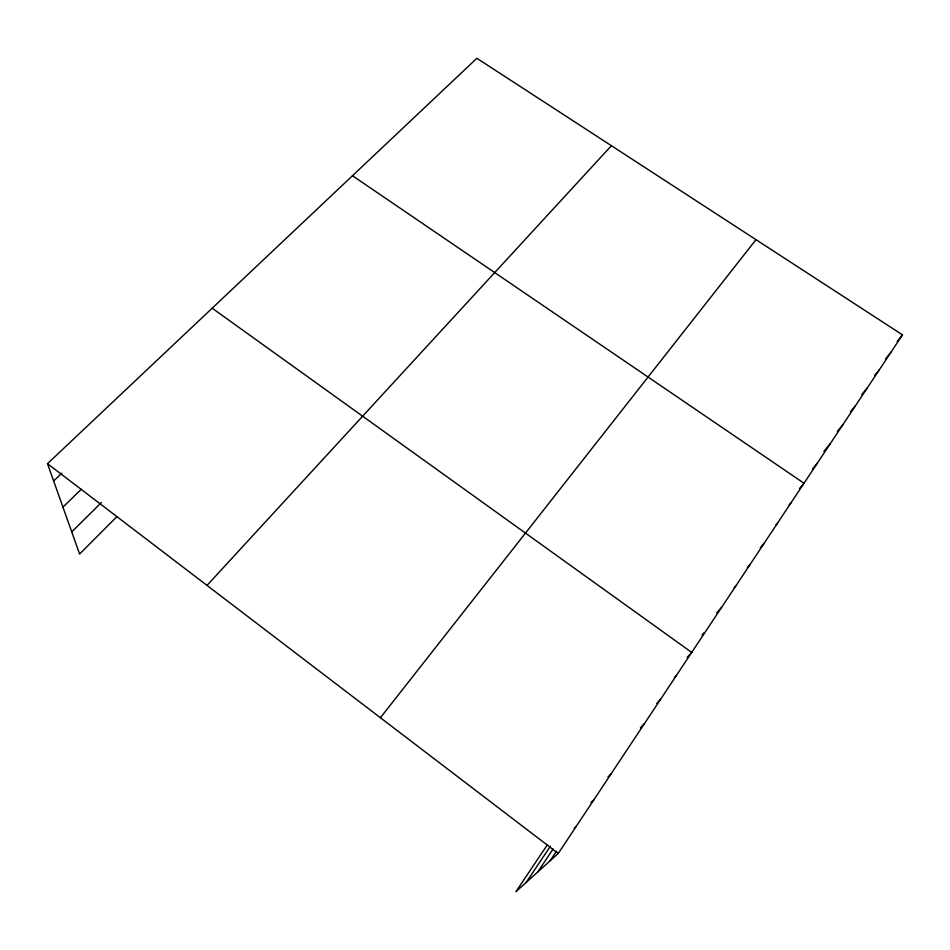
<?xml version="1.0" encoding="UTF-8"?>
<svg xmlns="http://www.w3.org/2000/svg" width="950" height="950" viewBox="0 0 950 950"><rect width="100%" height="100%" fill="white"/><g stroke="black" fill="none" stroke-linecap="round" stroke-linejoin="round"><path stroke-width="1.43" d="M547.117 845.156L515.886 891.717L558.256 853.444L902.5 334.875L476.876 58.282L47.5 463.671L79.61 554.052L116.779 516.741M550.062 860.842L556.474 851.212M537.759 871.957L553.102 848.967M526.181 882.419L550.525 846.046M380.416 717.737L755.986 239.661M897.156 341.466L902.5 334.875M885.721 358.696L891.005 352.189M874.641 375.535L879.296 369.823M861.828 394.559L867.362 387.814M850.63 411.683L855.178 406.149M837.366 431.371L842.769 424.852M823.876 451.392L830.11 443.923M812.488 468.991L817.19 463.386M799.377 488.728L804.009 483.253L352.486 175.726M789.129 505.056L790.946 502.918M775.841 525.065L777.634 522.975M760.249 547.841L764.038 543.447M747.377 567.554L750.168 564.347M734.184 587.753L736.012 585.675M716.716 612.893L721.549 607.454M702.062 634.944L703.95 632.842M687.099 657.471L691.707 652.424L212.171 308.192M207.017 585.402L611.408 145.706M674.334 677.754L676.293 675.64M656.747 703.404L660.547 699.366M640.395 727.842L644.444 723.615M608.012 776.91L611.147 773.775M71.737 531.893L101.424 502.538M62.938 507.134L81.391 489.191M590.912 802.643L593.916 799.722M53.651 480.973L61.833 473.159M574.144 828.293L576.294 826.274M47.5 463.671L558.256 853.444"/></g></svg>
